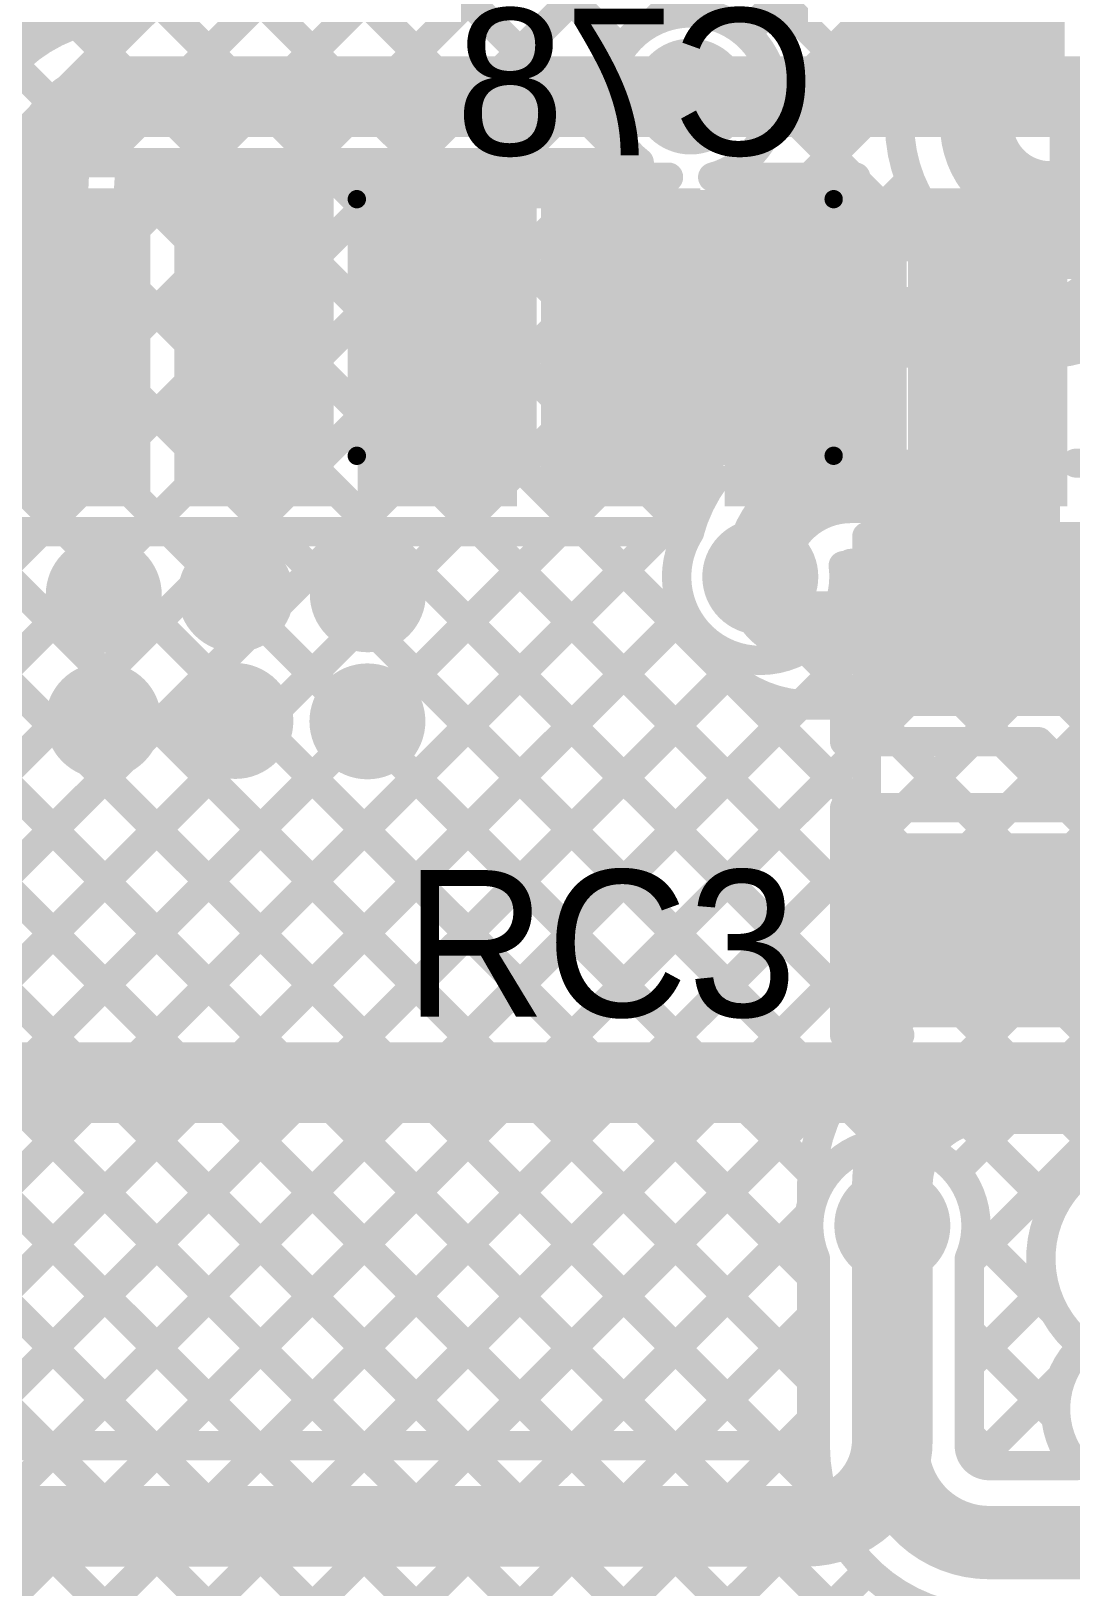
# Model space of a CAD drawing. Header units: millimetres. Extents: x 3.06 to 5.82, y 1.29 to 3.84.
# Drawn here: x 5.0852 to 5.3687, y 2.4805 to 2.9048 of the extents above; entities that cross this region are included whole.
import ezdxf

# ---------------------------------------------------------------- set-up
doc = ezdxf.new("R2010")
doc.units = ezdxf.units.MM
doc.header["$MEASUREMENT"] = 0
for name, color, linetype in [('BottomLayer', 5, 'Continuous'), ('BottomOverlay', 54, 'Continuous'), ('BottomPaste', 16, 'Continuous'), ('BottomSolder', 6, 'Continuous'), ('MultiLayer', 9, 'Continuous'), ('TopLayer', 1, 'Continuous'), ('TopOverlay', 2, 'Continuous'), ('TopPaste', 8, 'Continuous'), ('TopSolder', 216, 'Continuous'), ('ViaHoleLayer', 16, 'Continuous')]:
    doc.layers.add(name, color=color, linetype=linetype)

# ---------------------------------------------------------------- blocks, each defined once
blk = doc.blocks.new('SOT_23_B_62')
at = {"layer": 'BottomLayer'}
for points in [[(-0.05354, 0.02126), (-0.02126, 0.02126), (-0.05354, 0.05748), (-0.02126, 0.05748)], [(0.02126, 0.02126), (0.05354, 0.02126), (0.02126, 0.05748), (0.05354, 0.05748)], [(-0.01614, -0.05748), (0.01614, -0.05748), (-0.01614, -0.02126), (0.01614, -0.02126)]]:
    blk.add_solid(points, dxfattribs=at)
at = {"layer": 'BottomOverlay'}
for points, const_width in [([(-0.06439, 0.045, 1), (-0.07161, 0.045, 1)], 0.01), ([(-0.07411, 0.045, 1), (-0.06911, 0.045, 1)], 0.005), ([(-0.06689, 0.045, 1), (-0.06189, 0.045, 1)], 0.005), ([(-0.01497, 0.033, 1), (-0.01103, 0.033, 1)], 0.00394), ([(0.01103, 0.033, 1), (0.01497, 0.033, 1)], 0.00394), ([(-0.06497, 0.03, 1), (-0.06103, 0.03, 1)], 0.00394), ([(0.06103, 0.03, 1), (0.06497, 0.03, 1)], 0.00394), ([(-0.06497, -0.034, 1), (-0.06103, -0.034, 1)], 0.00394), ([(-0.06497, -0.034, 1), (-0.06103, -0.034, 1)], 0.00394), ([(-0.02597, -0.034, 1), (-0.02203, -0.034, 1)], 0.00394), ([(0.02203, -0.034, 1), (0.02597, -0.034, 1)], 0.00394), ([(0.06103, -0.034, 1), (0.06497, -0.034, 1)], 0.00394), ([(0.06103, -0.034, 1), (0.06497, -0.034, 1)], 0.00394)]:
    blk.add_lwpolyline(points, format="xyb", close=True, dxfattribs=dict(at, const_width=const_width))
at = {"layer": 'BottomOverlay', "const_width": 0.00787}
for points in [[(0.013, 0.033), (-0.013, 0.033)], [(-0.063, 0.03), (-0.063, -0.034)], [(0.063, 0.03), (0.063, -0.034)], [(-0.024, -0.034), (-0.063, -0.034)], [(0.063, -0.034), (0.024, -0.034)]]:
    blk.add_lwpolyline(points, dxfattribs=at)
at = {"layer": 'BottomPaste'}
for points in [[(-0.05354, 0.02126), (-0.02126, 0.02126), (-0.05354, 0.05748), (-0.02126, 0.05748)], [(0.02126, 0.02126), (0.05354, 0.02126), (0.02126, 0.05748), (0.05354, 0.05748)], [(-0.01614, -0.05748), (0.01614, -0.05748), (-0.01614, -0.02126), (0.01614, -0.02126)]]:
    blk.add_solid(points, dxfattribs=at)
at = {"layer": 'BottomSolder'}
for points in [[(-0.05754, 0.01726), (-0.01726, 0.01726), (-0.05754, 0.06148), (-0.01726, 0.06148)], [(0.01726, 0.01726), (0.05754, 0.01726), (0.01726, 0.06148), (0.05754, 0.06148)], [(-0.02014, -0.06148), (0.02014, -0.06148), (-0.02014, -0.01726), (0.02014, -0.01726)]]:
    blk.add_solid(points, dxfattribs=at)
blk = doc.blocks.new('ESP32_WROOM_32__16MB__63')
at = {"layer": 'TopLayer'}
for points in [[(-0.10197, -0.38406), (-0.10197, -0.30531), (-0.1374, -0.38406), (-0.1374, -0.30531)], [(-0.05197, -0.38406), (-0.05197, -0.30531), (-0.0874, -0.38406), (-0.0874, -0.30531)], [(-0.00197, -0.38406), (-0.00197, -0.30531), (-0.0374, -0.38406), (-0.0374, -0.30531)], [(0.04803, -0.38406), (0.04803, -0.30531), (0.0126, -0.38406), (0.0126, -0.30531)], [(0.09803, -0.38406), (0.09803, -0.30531), (0.0626, -0.38406), (0.0626, -0.30531)], [(0.14803, -0.38406), (0.14803, -0.30531), (0.1126, -0.38406), (0.1126, -0.30531)]]:
    blk.add_solid(points, dxfattribs=at)
at = {"layer": 'TopPaste'}
for points in [[(-0.10197, -0.38406), (-0.10197, -0.30531), (-0.1374, -0.38406), (-0.1374, -0.30531)], [(-0.05197, -0.38406), (-0.05197, -0.30531), (-0.0874, -0.38406), (-0.0874, -0.30531)], [(-0.00197, -0.38406), (-0.00197, -0.30531), (-0.0374, -0.38406), (-0.0374, -0.30531)], [(0.04803, -0.38406), (0.04803, -0.30531), (0.0126, -0.38406), (0.0126, -0.30531)], [(0.09803, -0.38406), (0.09803, -0.30531), (0.0626, -0.38406), (0.0626, -0.30531)], [(0.14803, -0.38406), (0.14803, -0.30531), (0.1126, -0.38406), (0.1126, -0.30531)]]:
    blk.add_solid(points, dxfattribs=at)
at = {"layer": 'TopSolder'}
for points in [[(-0.09797, -0.38806), (-0.09797, -0.30131), (-0.1414, -0.38806), (-0.1414, -0.30131)], [(-0.04797, -0.38806), (-0.04797, -0.30131), (-0.0914, -0.38806), (-0.0914, -0.30131)], [(0.00203, -0.38806), (0.00203, -0.30131), (-0.0414, -0.38806), (-0.0414, -0.30131)], [(0.05203, -0.38806), (0.05203, -0.30131), (0.0086, -0.38806), (0.0086, -0.30131)], [(0.10203, -0.38806), (0.10203, -0.30131), (0.0586, -0.38806), (0.0586, -0.30131)], [(0.15203, -0.38806), (0.15203, -0.30131), (0.1086, -0.38806), (0.1086, -0.30131)]]:
    blk.add_solid(points, dxfattribs=at)
blk = doc.blocks.new('RES_0805_64')
at = {"layer": 'TopLayer'}
for points in [[(-0.06, -0.025), (-0.02, -0.025), (-0.06, 0.025), (-0.02, 0.025)], [(0.02, -0.025), (0.06, -0.025), (0.02, 0.025), (0.06, 0.025)]]:
    blk.add_solid(points, dxfattribs=at)
at = {"layer": 'TopOverlay', "const_width": 0.00787}
for points in [[(-0.065, 0.03), (0.065, 0.03)], [(-0.065, 0.03), (-0.065, -0.03)], [(0.065, 0.03), (0.065, -0.03)], [(-0.065, -0.03), (0.065, -0.03)]]:
    blk.add_lwpolyline(points, dxfattribs=at)
at = {"layer": 'TopOverlay', "const_width": 0.00394}
for points in [[(-0.06697, 0.03, 1), (-0.06303, 0.03, 1)], [(-0.06697, 0.03, 1), (-0.06303, 0.03, 1)], [(0.06303, 0.03, 1), (0.06697, 0.03, 1)], [(0.06303, 0.03, 1), (0.06697, 0.03, 1)], [(-0.06697, -0.03, 1), (-0.06303, -0.03, 1)], [(-0.06697, -0.03, 1), (-0.06303, -0.03, 1)], [(0.06303, -0.03, 1), (0.06697, -0.03, 1)], [(0.06303, -0.03, 1), (0.06697, -0.03, 1)]]:
    blk.add_lwpolyline(points, format="xyb", close=True, dxfattribs=at)
at = {"layer": 'TopPaste'}
for points in [[(-0.06, -0.025), (-0.02, -0.025), (-0.06, 0.025), (-0.02, 0.025)], [(0.02, -0.025), (0.06, -0.025), (0.02, 0.025), (0.06, 0.025)]]:
    blk.add_solid(points, dxfattribs=at)
at = {"layer": 'TopSolder'}
for points in [[(-0.064, -0.029), (-0.016, -0.029), (-0.064, 0.029), (-0.016, 0.029)], [(0.016, -0.029), (0.064, -0.029), (0.016, 0.029), (0.064, 0.029)]]:
    blk.add_solid(points, dxfattribs=at)
blk = doc.blocks.new('RES_0805_B_67')
at = {"layer": 'BottomLayer'}
for points in [[(-0.06, -0.025), (-0.02, -0.025), (-0.06, 0.025), (-0.02, 0.025)], [(0.02, -0.025), (0.06, -0.025), (0.02, 0.025), (0.06, 0.025)]]:
    blk.add_solid(points, dxfattribs=at)
at = {"layer": 'BottomOverlay', "const_width": 0.00787}
for points in [[(-0.065, 0.03), (0.065, 0.03)], [(-0.065, -0.03), (-0.065, 0.03)], [(0.065, -0.03), (0.065, 0.03)], [(-0.065, -0.03), (0.065, -0.03)]]:
    blk.add_lwpolyline(points, dxfattribs=at)
at = {"layer": 'BottomOverlay', "const_width": 0.00394}
for points in [[(-0.06697, 0.03, 1), (-0.06303, 0.03, 1)], [(-0.06697, 0.03, 1), (-0.06303, 0.03, 1)], [(0.06303, 0.03, 1), (0.06697, 0.03, 1)], [(0.06303, 0.03, 1), (0.06697, 0.03, 1)], [(-0.06697, -0.03, 1), (-0.06303, -0.03, 1)], [(-0.06697, -0.03, 1), (-0.06303, -0.03, 1)], [(0.06303, -0.03, 1), (0.06697, -0.03, 1)], [(0.06303, -0.03, 1), (0.06697, -0.03, 1)]]:
    blk.add_lwpolyline(points, format="xyb", close=True, dxfattribs=at)
at = {"layer": 'BottomPaste'}
for points in [[(-0.06, -0.025), (-0.02, -0.025), (-0.06, 0.025), (-0.02, 0.025)], [(0.02, -0.025), (0.06, -0.025), (0.02, 0.025), (0.06, 0.025)]]:
    blk.add_solid(points, dxfattribs=at)
at = {"layer": 'BottomSolder'}
for points in [[(-0.064, -0.029), (-0.016, -0.029), (-0.064, 0.029), (-0.016, 0.029)], [(0.016, -0.029), (0.064, -0.029), (0.016, 0.029), (0.064, 0.029)]]:
    blk.add_solid(points, dxfattribs=at)
blk = doc.blocks.new('C__0805_B_107')
at = {"layer": 'BottomLayer'}
for points in [[(-0.06, -0.03), (-0.02, -0.03), (-0.06, 0.03), (-0.02, 0.03)], [(0.02, -0.03), (0.06, -0.03), (0.02, 0.03), (0.06, 0.03)]]:
    blk.add_solid(points, dxfattribs=at)
at = {"layer": 'BottomOverlay', "const_width": 0.005}
for points in [[(-0.065, 0.035), (-0.065, -0.035)], [(0.065, 0.035), (-0.065, 0.035)], [(0.065, 0.035), (0.065, -0.035)], [(0.065, -0.035), (-0.065, -0.035)]]:
    blk.add_lwpolyline(points, dxfattribs=at)
at = {"layer": 'BottomOverlay', "const_width": 0.0025}
for points in [[(-0.06625, 0.035, 1), (-0.06375, 0.035, 1)], [(-0.06625, 0.035, 1), (-0.06375, 0.035, 1)], [(0.06375, 0.035, 1), (0.06625, 0.035, 1)], [(0.06375, 0.035, 1), (0.06625, 0.035, 1)], [(-0.06625, -0.035, 1), (-0.06375, -0.035, 1)], [(-0.06625, -0.035, 1), (-0.06375, -0.035, 1)], [(0.06375, -0.035, 1), (0.06625, -0.035, 1)], [(0.06375, -0.035, 1), (0.06625, -0.035, 1)]]:
    blk.add_lwpolyline(points, format="xyb", close=True, dxfattribs=at)
at = {"layer": 'BottomPaste'}
for points in [[(-0.06, -0.03), (-0.02, -0.03), (-0.06, 0.03), (-0.02, 0.03)], [(0.02, -0.03), (0.06, -0.03), (0.02, 0.03), (0.06, 0.03)]]:
    blk.add_solid(points, dxfattribs=at)
at = {"layer": 'BottomSolder'}
for points in [[(-0.064, -0.034), (-0.016, -0.034), (-0.064, 0.034), (-0.016, 0.034)], [(0.016, -0.034), (0.064, -0.034), (0.016, 0.034), (0.064, 0.034)]]:
    blk.add_solid(points, dxfattribs=at)

msp = doc.modelspace()

# ---------------------------------------------------------------- linework, layer by layer
at = {"layer": 'BottomLayer'}
for points, const_width in [([(5.06537, 2.88748), (5.362, 3.18411)], 0.008), ([(5.064, 3.13844), (5.312, 2.89044)], 0.008), ([(5.312, 2.88244), (5.312, 2.95444)], 0.008), ([(5.064, 2.94045), (5.09759, 2.90686)], 0.008), ([(5.28003, 2.90416), (5.312, 2.93612)], 0.008), ([(5.343, 2.87935), (5.343, 2.91844)], 0.02), ([(5.28752, 2.88335), (5.312, 2.90784)], 0.008), ([(5.111, 2.887), (5.265, 2.887)], 0.022), ([(5.2878, 2.88635), (5.30916, 2.865)], 0.008), ([(5.29745, 2.865), (5.31489, 2.88244)], 0.008), ([(5.312, 2.88244), (5.322, 2.88244)], 0.008), ([(5.322, 2.87935), (5.322, 2.88244)], 0.008), ([(4.789, 2.49797), (5.15603, 2.865)], 0.008), ([(4.789, 2.46969), (5.18431, 2.865)], 0.008), ([(4.789, 2.41312), (5.24088, 2.865)], 0.008), ([(4.789, 2.4414), (5.2126, 2.865)], 0.008), ([(5.10866, 2.84591), (5.12774, 2.865)], 0.008), ([(5.11199, 2.865), (5.248, 2.865)], 0.008), ([(5.13945, 2.865), (5.45195, 2.5525)], 0.008), ([(5.16773, 2.865), (5.248, 2.78473)], 0.008), ([(5.19602, 2.865), (5.248, 2.81302)], 0.008), ([(5.2243, 2.865), (5.248, 2.8413)], 0.008), ([(5.248, 2.865), (5.25897, 2.865)], 0.008), ([(5.248, 2.865), (5.25897, 2.865)], 0.008), ([(5.248, 2.783), (5.248, 2.865)], 0.008), ([(5.27103, 2.865), (5.31, 2.865)], 0.008), ([(5.27777, 2.8681), (5.28087, 2.865)], 0.008), ([(5.31, 2.846), (5.31, 2.865)], 0.008), ([(5.36298, 2.85937), (5.383, 2.85937)], 0.02), ([(5.11197, 2.86419), (5.37839, 2.59778)], 0.008), ([(5.31, 2.84927), (5.32491, 2.86418)], 0.008), ([(5.31, 2.86416), (5.32816, 2.846)], 0.008), ([(4.789, 2.38484), (5.248, 2.84384)], 0.008), ([(5.31, 2.846), (5.33916, 2.846)], 0.008), ([(5.10678, 2.8411), (5.36389, 2.58399)], 0.008), ([(5.279, 2.824), (5.363, 2.824)], 0.022), ([(5.0956, 2.82399), (5.31788, 2.60171)], 0.008), ([(4.90254, 2.81907), (5.702, 2.01961)], 0.008), ([(4.789, 2.35655), (5.248, 2.81555)], 0.008), ([(5.07972, 2.81159), (5.30049, 2.59082)], 0.008), ([(4.94371, 2.80618), (5.702, 2.04789)], 0.008), ([(4.88955, 2.80378), (5.702, 1.99132)], 0.008), ([(4.97418, 2.804), (5.702, 2.07618)], 0.008), ([(5.00246, 2.804), (5.30093, 2.50553)], 0.008), ([(5.03074, 2.804), (5.299, 2.53574)], 0.008), ([(5.05845, 2.80458), (5.299, 2.56403)], 0.008), ([(5.31, 2.802), (5.31846, 2.802)], 0.008), ([(5.31, 2.80163), (5.31846, 2.80163)], 0.008), ([(4.87354, 2.7915), (5.702, 1.96304)], 0.008), ([(4.789, 2.32827), (5.248, 2.78727)], 0.008), ([(5.30863, 2.78063), (5.3456, 2.78063)], 0.02), ([(4.789, 2.29998), (5.2714, 2.78239)], 0.008), ([(4.85423, 2.78252), (5.702, 1.93475)], 0.008), ([(5.248, 2.783), (5.27185, 2.783)], 0.008), ([(5.24973, 2.783), (5.26463, 2.7681)], 0.008), ([(4.83062, 2.77785), (5.59647, 2.012)], 0.008), ([(4.81082, 2.76936), (5.56819, 2.012)], 0.008), ([(4.789, 2.15856), (5.39326, 2.76282)], 0.008), ([(5.30863, 2.75963), (5.31846, 2.75963)], 0.008), ([(5.31846, 2.75152), (5.31846, 2.75963)], 0.008), ([(4.789, 2.21513), (5.32539, 2.75152)], 0.008), ([(4.789, 2.18685), (5.35367, 2.75152)], 0.008), ([(5.30675, 2.75427), (5.37868, 2.68234)], 0.008), ([(5.31846, 2.75152), (5.37274, 2.75152)], 0.008), ([(5.33778, 2.75152), (5.4063, 2.683)], 0.008), ([(5.36607, 2.75152), (5.39855, 2.71904)], 0.008), ([(4.789, 2.2717), (5.26343, 2.74613)], 0.008), ([(4.789, 2.13028), (5.3984, 2.73968)], 0.008), ([(4.789, 2.24341), (5.27927, 2.73368)], 0.008), ([(5.29608, 2.73665), (5.36657, 2.66616)], 0.008), ([(4.789, 2.10199), (5.40011, 2.7131)], 0.008), ([(5.31689, 2.6016), (5.36812, 2.65282)], 0.008), ([(5.33737, 2.59379), (5.38345, 2.63987)], 0.008), ([(5.341, 2.56914), (5.41286, 2.641)], 0.008), ([(4.995, 2.618), (5.489, 2.618)], 0.022), ([(5.32, 2.51892), (5.32, 2.579)], 0.02), ([(4.789, 2.07371), (5.2974, 2.58211)], 0.008), ([(5.34271, 2.57688), (5.36423, 2.55537)], 0.008), ([(5.299, 2.51892), (5.299, 2.57009)], 0.008), ([(5.341, 2.51892), (5.341, 2.57009)], 0.008), ([(5.341, 2.54086), (5.36169, 2.56154)], 0.008), ([(4.79368, 2.0501), (5.299, 2.55542)], 0.008), ([(5.341, 2.55031), (5.36461, 2.5267)], 0.008), ([(5.34309, 2.51466), (5.3662, 2.53777)], 0.008), ([(4.80587, 2.03401), (5.299, 2.52714)], 0.008), ([(5.341, 2.52203), (5.34948, 2.51355)], 0.008), ([(5.34637, 2.51355), (5.37029, 2.51355)], 0.008), ([(4.82414, 2.024), (5.30213, 2.50199)], 0.008), ([(5.34637, 2.49255), (5.63283, 2.49255)], 0.02), ([(4.85043, 2.022), (5.31337, 2.48494)], 0.008)]:
    msp.add_lwpolyline(points, dxfattribs=dict(at, const_width=const_width))
for points, const_width in [([(5.068, 2.866, -0.414214), (5.111, 2.909)], 0.008), ([(5.25897, 2.909, -0.494904), (5.28781, 2.887)], 0.008), ([(5.09, 2.866, -0.414214), (5.111, 2.887)], 0.022), ([(5.28781, 2.887, -0.337879), (5.27103, 2.865)], 0.008), ([(5.36298, 2.85937, -0.414214), (5.343, 2.87935)], 0.02), ([(5.33916, 2.846, -0.242244), (5.322, 2.87935)], 0.008), ([(5.09, 2.866, -0.414214), (5.05, 2.826)], 0.022), ([(5.11199, 2.865, -0.409497), (5.05, 2.804)], 0.008), ([(5.383, 2.844, -0.414214), (5.363, 2.824)], 0.022), ([(5.284, 2.756, -0.414214), (5.30863, 2.78063)], 0.02), ([(5.26461, 2.76802, -0.091932), (5.27185, 2.783)], 0.008), ([(5.30681, 2.756, -1.3245), (5.26461, 2.76802)], 0.008), ([(5.30661, 2.75902, -0.033168), (5.30681, 2.756)], 0.008), ([(5.39791, 2.641, -1.5104), (5.39791, 2.683)], 0.008), ([(5.299, 2.57009, -1.223773), (5.34281, 2.579)], 0.008), ([(5.37195, 2.54617, -1.590548), (5.42151, 2.57)], 0.008), ([(5.34281, 2.579, -0.100628), (5.341, 2.57009)], 0.008), ([(5.37029, 2.51355, -0.404248), (5.37195, 2.54617)], 0.008), ([(5.34637, 2.49255, -0.414214), (5.32, 2.51892)], 0.02), ([(5.34637, 2.47155, -0.414214), (5.299, 2.51892)], 0.008), ([(5.34637, 2.51355, -0.414214), (5.341, 2.51892)], 0.008)]:
    msp.add_lwpolyline(points, format="xyb", dxfattribs=dict(at, const_width=const_width))
for points, const_width in [([(5.31, 2.90784, 1), (5.314, 2.90784, 1)], 0.004), ([(5.09559, 2.90686, 1), (5.09959, 2.90686, 1)], 0.004), ([(5.27803, 2.90416, 1), (5.28203, 2.90416, 1)], 0.004), ([(5.25909, 2.887, 1), (5.27091, 2.887, 1)], 0.01181), ([(5.1055, 2.887, 1), (5.1165, 2.887, 1)], 0.011), ([(5.1055, 2.887, 1), (5.1165, 2.887, 1)], 0.011), ([(5.2595, 2.887, 1), (5.2705, 2.887, 1)], 0.011), ([(5.31, 2.89044, 1), (5.314, 2.89044, 1)], 0.004), ([(5.2858, 2.88635, 1), (5.2898, 2.88635, 1)], 0.004), ([(5.28581, 2.887, 1), (5.28981, 2.887, 1)], 0.004), ([(5.28581, 2.887, 1), (5.28981, 2.887, 1)], 0.004), ([(5.28552, 2.88335, 1), (5.28952, 2.88335, 1)], 0.004), ([(5.31, 2.88244, 1), (5.314, 2.88244, 1)], 0.004), ([(5.31, 2.88244, 1), (5.314, 2.88244, 1)], 0.004), ([(5.31288, 2.88244, 1), (5.31689, 2.88244, 1)], 0.004), ([(5.32, 2.88244, 1), (5.324, 2.88244, 1)], 0.004), ([(5.32, 2.88244, 1), (5.324, 2.88244, 1)], 0.004), ([(5.338, 2.87935, 1), (5.348, 2.87935, 1)], 0.01), ([(5.338, 2.87935, 1), (5.348, 2.87935, 1)], 0.01), ([(5.32, 2.87935, 1), (5.324, 2.87935, 1)], 0.004), ([(5.32, 2.87935, 1), (5.324, 2.87935, 1)], 0.004), ([(5.0845, 2.866, 1), (5.0955, 2.866, 1)], 0.011), ([(5.0845, 2.866, 1), (5.0955, 2.866, 1)], 0.011), ([(5.10999, 2.865, 1), (5.11399, 2.865, 1)], 0.004), ([(5.10999, 2.865, 1), (5.11399, 2.865, 1)], 0.004), ([(5.12574, 2.865, 1), (5.12974, 2.865, 1)], 0.004), ([(5.13745, 2.865, 1), (5.14145, 2.865, 1)], 0.004), ([(5.15403, 2.865, 1), (5.15803, 2.865, 1)], 0.004), ([(5.16573, 2.865, 1), (5.16973, 2.865, 1)], 0.004), ([(5.18231, 2.865, 1), (5.18631, 2.865, 1)], 0.004), ([(5.19402, 2.865, 1), (5.19802, 2.865, 1)], 0.004), ([(5.2106, 2.865, 1), (5.2146, 2.865, 1)], 0.004), ([(5.2223, 2.865, 1), (5.2263, 2.865, 1)], 0.004), ([(5.23888, 2.865, 1), (5.24288, 2.865, 1)], 0.004), ([(5.246, 2.865, 1), (5.25, 2.865, 1)], 0.004), ([(5.246, 2.865, 1), (5.25, 2.865, 1)], 0.004), ([(5.246, 2.865, 1), (5.25, 2.865, 1)], 0.004), ([(5.246, 2.865, 1), (5.25, 2.865, 1)], 0.004), ([(5.25697, 2.865, 1), (5.26097, 2.865, 1)], 0.004), ([(5.25697, 2.865, 1), (5.26097, 2.865, 1)], 0.004), ([(5.26903, 2.865, 1), (5.27303, 2.865, 1)], 0.004), ([(5.26903, 2.865, 1), (5.27303, 2.865, 1)], 0.004), ([(5.27577, 2.8681, 1), (5.27977, 2.8681, 1)], 0.004), ([(5.27887, 2.865, 1), (5.28287, 2.865, 1)], 0.004), ([(5.29545, 2.865, 1), (5.29945, 2.865, 1)], 0.004), ([(5.30716, 2.865, 1), (5.31116, 2.865, 1)], 0.004), ([(5.308, 2.865, 1), (5.312, 2.865, 1)], 0.004), ([(5.308, 2.865, 1), (5.312, 2.865, 1)], 0.004), ([(5.35798, 2.85937, 1), (5.36798, 2.85937, 1)], 0.01), ([(5.35798, 2.85937, 1), (5.36798, 2.85937, 1)], 0.01), ([(5.10997, 2.86419, 1), (5.11397, 2.86419, 1)], 0.004), ([(5.308, 2.86416, 1), (5.312, 2.86416, 1)], 0.004), ([(5.32291, 2.86418, 1), (5.32691, 2.86418, 1)], 0.004), ([(5.308, 2.84927, 1), (5.312, 2.84927, 1)], 0.004), ([(5.10666, 2.84591, 1), (5.11066, 2.84591, 1)], 0.004), ([(5.246, 2.84384, 1), (5.25, 2.84384, 1)], 0.004), ([(5.308, 2.846, 1), (5.312, 2.846, 1)], 0.004), ([(5.308, 2.846, 1), (5.312, 2.846, 1)], 0.004), ([(5.32616, 2.846, 1), (5.33016, 2.846, 1)], 0.004), ([(5.33716, 2.846, 1), (5.34116, 2.846, 1)], 0.004), ([(5.33716, 2.846, 1), (5.34116, 2.846, 1)], 0.004), ([(5.10478, 2.8411, 1), (5.10878, 2.8411, 1)], 0.004), ([(5.246, 2.8413, 1), (5.25, 2.8413, 1)], 0.004), ([(5.2735, 2.824, 1), (5.2845, 2.824, 1)], 0.011), ([(5.3575, 2.824, 1), (5.3685, 2.824, 1)], 0.011), ([(5.3575, 2.824, 1), (5.3685, 2.824, 1)], 0.011), ([(5.0936, 2.82399, 1), (5.0976, 2.82399, 1)], 0.004), ([(5.246, 2.81555, 1), (5.25, 2.81555, 1)], 0.004), ([(5.246, 2.81302, 1), (5.25, 2.81302, 1)], 0.004), ([(5.308, 2.802, 1), (5.312, 2.802, 1)], 0.004), ([(5.308, 2.80163, 1), (5.312, 2.80163, 1)], 0.004), ([(5.31646, 2.802, 1), (5.32046, 2.802, 1)], 0.004), ([(5.31646, 2.80163, 1), (5.32046, 2.80163, 1)], 0.004), ([(5.246, 2.78727, 1), (5.25, 2.78727, 1)], 0.004), ([(5.246, 2.78473, 1), (5.25, 2.78473, 1)], 0.004), ([(5.30363, 2.78063, 1), (5.31363, 2.78063, 1)], 0.01), ([(5.30363, 2.78063, 1), (5.31363, 2.78063, 1)], 0.01), ([(5.3406, 2.78063, 1), (5.3506, 2.78063, 1)], 0.01), ([(5.246, 2.783, 1), (5.25, 2.783, 1)], 0.004), ([(5.246, 2.783, 1), (5.25, 2.783, 1)], 0.004), ([(5.24773, 2.783, 1), (5.25173, 2.783, 1)], 0.004), ([(5.2694, 2.78239, 1), (5.2734, 2.78239, 1)], 0.004), ([(5.26985, 2.783, 1), (5.27385, 2.783, 1)], 0.004), ([(5.26985, 2.783, 1), (5.27385, 2.783, 1)], 0.004), ([(5.26261, 2.76802, 1), (5.26661, 2.76802, 1)], 0.004), ([(5.26261, 2.76802, 1), (5.26661, 2.76802, 1)], 0.004), ([(5.26263, 2.7681, 1), (5.26663, 2.7681, 1)], 0.004), ([(5.27809, 2.756, 1), (5.28991, 2.756, 1)], 0.01181), ([(5.09909, 2.75111, 1), (5.11091, 2.75111, 1)], 0.01181), ([(5.13509, 2.75122, 1), (5.14691, 2.75122, 1)], 0.01181), ([(5.17109, 2.75122, 1), (5.18291, 2.75122, 1)], 0.01181), ([(5.279, 2.756, 1), (5.289, 2.756, 1)], 0.01), ([(5.30461, 2.75902, 1), (5.30861, 2.75902, 1)], 0.004), ([(5.30663, 2.75963, 1), (5.31063, 2.75963, 1)], 0.004), ([(5.31646, 2.75963, 1), (5.32046, 2.75963, 1)], 0.004), ([(5.31646, 2.75963, 1), (5.32046, 2.75963, 1)], 0.004), ([(5.30481, 2.756, 1), (5.30881, 2.756, 1)], 0.004), ([(5.30481, 2.756, 1), (5.30881, 2.756, 1)], 0.004), ([(5.30475, 2.75427, 1), (5.30875, 2.75427, 1)], 0.004), ([(5.31646, 2.75152, 1), (5.32046, 2.75152, 1)], 0.004), ([(5.31646, 2.75152, 1), (5.32046, 2.75152, 1)], 0.004), ([(5.32339, 2.75152, 1), (5.32739, 2.75152, 1)], 0.004), ([(5.33578, 2.75152, 1), (5.33978, 2.75152, 1)], 0.004), ([(5.35167, 2.75152, 1), (5.35567, 2.75152, 1)], 0.004), ([(5.36407, 2.75152, 1), (5.36807, 2.75152, 1)], 0.004), ([(5.26143, 2.74613, 1), (5.26543, 2.74613, 1)], 0.004), ([(5.27727, 2.73368, 1), (5.28127, 2.73368, 1)], 0.004), ([(5.29408, 2.73665, 1), (5.29808, 2.73665, 1)], 0.004), ([(5.09898, 2.71678, 1), (5.11079, 2.71678, 1)], 0.01181), ([(5.13498, 2.71667, 1), (5.14679, 2.71667, 1)], 0.01181), ([(5.17098, 2.71656, 1), (5.18279, 2.71656, 1)], 0.01181), ([(5.36457, 2.66616, 1), (5.36857, 2.66616, 1)], 0.004), ([(5.36612, 2.65282, 1), (5.37012, 2.65282, 1)], 0.004), ([(5.31588, 2.60171, 1), (5.31988, 2.60171, 1)], 0.004), ([(5.31489, 2.6016, 1), (5.31889, 2.6016, 1)], 0.004), ([(5.33537, 2.59379, 1), (5.33937, 2.59379, 1)], 0.004), ([(5.29849, 2.59082, 1), (5.30249, 2.59082, 1)], 0.004), ([(5.31409, 2.579, 1), (5.32591, 2.579, 1)], 0.01181), ([(5.315, 2.579, 1), (5.325, 2.579, 1)], 0.01), ([(5.2954, 2.58211, 1), (5.2994, 2.58211, 1)], 0.004), ([(5.36189, 2.58399, 1), (5.36589, 2.58399, 1)], 0.004), ([(5.34071, 2.57688, 1), (5.34471, 2.57688, 1)], 0.004), ([(5.34081, 2.579, 1), (5.34481, 2.579, 1)], 0.004), ([(5.34081, 2.579, 1), (5.34481, 2.579, 1)], 0.004), ([(5.297, 2.57009, 1), (5.301, 2.57009, 1)], 0.004), ([(5.297, 2.57009, 1), (5.301, 2.57009, 1)], 0.004), ([(5.339, 2.57009, 1), (5.343, 2.57009, 1)], 0.004), ([(5.339, 2.57009, 1), (5.343, 2.57009, 1)], 0.004), ([(5.339, 2.56914, 1), (5.343, 2.56914, 1)], 0.004), ([(5.297, 2.56403, 1), (5.301, 2.56403, 1)], 0.004), ([(5.35969, 2.56154, 1), (5.36369, 2.56154, 1)], 0.004), ([(5.297, 2.55542, 1), (5.301, 2.55542, 1)], 0.004), ([(5.36223, 2.55537, 1), (5.36623, 2.55537, 1)], 0.004), ([(5.339, 2.55031, 1), (5.343, 2.55031, 1)], 0.004), ([(5.36995, 2.54617, 1), (5.37395, 2.54617, 1)], 0.004), ([(5.36995, 2.54617, 1), (5.37395, 2.54617, 1)], 0.004), ([(5.339, 2.54086, 1), (5.343, 2.54086, 1)], 0.004), ([(5.297, 2.53574, 1), (5.301, 2.53574, 1)], 0.004), ([(5.3642, 2.53777, 1), (5.3682, 2.53777, 1)], 0.004), ([(5.297, 2.52714, 1), (5.301, 2.52714, 1)], 0.004), ([(5.36261, 2.5267, 1), (5.36661, 2.5267, 1)], 0.004), ([(5.315, 2.51892, 1), (5.325, 2.51892, 1)], 0.01), ([(5.315, 2.51892, 1), (5.325, 2.51892, 1)], 0.01), ([(5.339, 2.52203, 1), (5.343, 2.52203, 1)], 0.004), ([(5.297, 2.51892, 1), (5.301, 2.51892, 1)], 0.004), ([(5.297, 2.51892, 1), (5.301, 2.51892, 1)], 0.004), ([(5.339, 2.51892, 1), (5.343, 2.51892, 1)], 0.004), ([(5.339, 2.51892, 1), (5.343, 2.51892, 1)], 0.004), ([(5.34109, 2.51466, 1), (5.34509, 2.51466, 1)], 0.004), ([(5.34437, 2.51355, 1), (5.34837, 2.51355, 1)], 0.004), ([(5.34437, 2.51355, 1), (5.34837, 2.51355, 1)], 0.004), ([(5.34748, 2.51355, 1), (5.35148, 2.51355, 1)], 0.004), ([(5.36829, 2.51355, 1), (5.37229, 2.51355, 1)], 0.004), ([(5.36829, 2.51355, 1), (5.37229, 2.51355, 1)], 0.004), ([(5.29893, 2.50553, 1), (5.30293, 2.50553, 1)], 0.004), ([(5.30013, 2.50199, 1), (5.30413, 2.50199, 1)], 0.004), ([(5.34137, 2.49255, 1), (5.35137, 2.49255, 1)], 0.01), ([(5.34137, 2.49255, 1), (5.35137, 2.49255, 1)], 0.01), ([(5.31137, 2.48494, 1), (5.31537, 2.48494, 1)], 0.004)]:
    msp.add_lwpolyline(points, format="xyb", close=True, dxfattribs=dict(at, const_width=const_width))
at = {"layer": 'BottomSolder', "const_width": 0.01581}
for points in [[(5.25709, 2.887, 1), (5.27291, 2.887, 1)], [(5.27609, 2.756, 1), (5.29191, 2.756, 1)], [(5.09709, 2.75111, 1), (5.11291, 2.75111, 1)], [(5.13309, 2.75122, 1), (5.14891, 2.75122, 1)], [(5.16909, 2.75122, 1), (5.18491, 2.75122, 1)], [(5.09698, 2.71678, 1), (5.11279, 2.71678, 1)], [(5.13298, 2.71667, 1), (5.14879, 2.71667, 1)], [(5.16898, 2.71656, 1), (5.18479, 2.71656, 1)], [(5.31209, 2.579, 1), (5.32791, 2.579, 1)]]:
    msp.add_lwpolyline(points, format="xyb", close=True, dxfattribs=at)
at = {"layer": 'MultiLayer', "const_width": 0.01181}
for points in [[(5.25909, 2.887, 1), (5.27091, 2.887, 1)], [(5.27809, 2.756, 1), (5.28991, 2.756, 1)], [(5.09909, 2.75111, 1), (5.11091, 2.75111, 1)], [(5.13509, 2.75122, 1), (5.14691, 2.75122, 1)], [(5.17109, 2.75122, 1), (5.18291, 2.75122, 1)], [(5.09898, 2.71678, 1), (5.11079, 2.71678, 1)], [(5.13498, 2.71667, 1), (5.14679, 2.71667, 1)], [(5.17098, 2.71656, 1), (5.18279, 2.71656, 1)], [(5.31409, 2.579, 1), (5.32591, 2.579, 1)]]:
    msp.add_lwpolyline(points, format="xyb", close=True, dxfattribs=at)
at = {"layer": 'TopLayer'}
for points, const_width in [([(5.06537, 2.88748), (5.49992, 3.32203)], 0.008), ([(5.07517, 2.869), (5.49992, 3.29375)], 0.008), ([(5.10346, 2.869), (5.49992, 3.26546)], 0.008), ([(5.13174, 2.869), (5.49992, 3.23718)], 0.008), ([(5.16003, 2.869), (5.52031, 3.22928)], 0.008), ([(4.95687, 3.189), (5.2461, 2.89977)], 0.008), ([(4.93137, 3.18622), (5.24859, 2.869)], 0.008), ([(5.18831, 2.869), (5.49992, 3.18061)], 0.008), ([(4.93137, 3.15793), (5.2203, 2.869)], 0.008), ([(5.25519, 2.90759), (5.49992, 3.15233)], 0.008), ([(4.93137, 3.12965), (5.19202, 2.869)], 0.008), ([(4.93137, 3.10136), (5.16373, 2.869)], 0.008), ([(4.95962, 3.04483), (5.13545, 2.869)], 0.008), ([(4.96048, 3.01569), (5.10717, 2.869)], 0.008), ([(5.2166, 2.869), (5.24441, 2.89681)], 0.008), ([(5.265, 2.887), (5.429, 2.887)], 0.022), ([(5.07468, 2.869), (5.11724, 2.869)], 0.008), ([(5.11724, 2.869), (5.12468, 2.869)], 0.008), ([(5.11724, 2.869), (5.12468, 2.869)], 0.008), ([(5.12468, 2.869), (5.16724, 2.869)], 0.008), ([(5.16724, 2.869), (5.17468, 2.869)], 0.008), ([(5.16724, 2.869), (5.17468, 2.869)], 0.008), ([(5.17468, 2.869), (5.21724, 2.869)], 0.008), ([(5.21724, 2.869), (5.22468, 2.869)], 0.008), ([(5.21724, 2.869), (5.22468, 2.869)], 0.008), ([(5.22468, 2.869), (5.25099, 2.869)], 0.008), ([(5.24488, 2.869), (5.24784, 2.87197)], 0.008), ([(4.96966, 2.80852), (5.25918, 2.519)], 0.008), ([(4.86104, 2.804), (5.14604, 2.519)], 0.008), ([(4.88932, 2.804), (5.17432, 2.519)], 0.008), ([(4.91761, 2.804), (5.20261, 2.519)], 0.008), ([(4.94589, 2.804), (5.23089, 2.519)], 0.008), ([(4.8522, 2.78455), (5.11775, 2.519)], 0.008), ([(4.83831, 2.519), (5.08757, 2.76826)], 0.008), ([(4.8401, 2.76837), (5.08947, 2.519)], 0.008), ([(4.8666, 2.519), (5.11585, 2.76826)], 0.008), ([(4.89488, 2.519), (5.14414, 2.76826)], 0.008), ([(4.92316, 2.519), (5.17242, 2.76826)], 0.008), ([(4.95145, 2.519), (5.20071, 2.76826)], 0.008), ([(4.97973, 2.519), (5.22899, 2.76826)], 0.008), ([(5.00802, 2.519), (5.25728, 2.76826)], 0.008), ([(5.0382, 2.76826), (5.28746, 2.519)], 0.008), ([(5.06648, 2.76826), (5.298, 2.53674)], 0.008), ([(5.07468, 2.76826), (5.11724, 2.76826)], 0.008), ([(5.09477, 2.76826), (5.298, 2.56503)], 0.008), ([(5.11724, 2.76826), (5.12468, 2.76826)], 0.008), ([(5.11724, 2.76826), (5.12468, 2.76826)], 0.008), ([(5.12305, 2.76826), (5.29811, 2.5932)], 0.008), ([(5.12468, 2.76826), (5.16724, 2.76826)], 0.008), ([(5.15134, 2.76826), (5.30497, 2.61463)], 0.008), ([(5.16724, 2.76826), (5.17468, 2.76826)], 0.008), ([(5.16724, 2.76826), (5.17468, 2.76826)], 0.008), ([(5.17468, 2.76826), (5.21724, 2.76826)], 0.008), ([(5.17962, 2.76826), (5.307, 2.64088)], 0.008), ([(5.20791, 2.76826), (5.307, 2.66917)], 0.008), ([(5.21724, 2.76826), (5.22468, 2.76826)], 0.008), ([(5.21724, 2.76826), (5.22468, 2.76826)], 0.008), ([(5.22468, 2.76826), (5.26476, 2.76826)], 0.008), ([(5.23619, 2.76826), (5.31145, 2.693)], 0.008), ([(5.0363, 2.519), (5.26343, 2.74613)], 0.008), ([(5.298, 2.742), (5.343, 2.742)], 0.02), ([(5.343, 2.742), (5.36, 2.742)], 0.022), ([(5.36, 2.742), (5.491, 2.611)], 0.022), ([(5.06459, 2.519), (5.27511, 2.72952)], 0.008), ([(5.09287, 2.519), (5.295, 2.72113)], 0.008), ([(5.298, 2.721), (5.307, 2.721)], 0.008), ([(5.307, 2.711), (5.307, 2.721)], 0.008), ([(5.12115, 2.519), (5.31315, 2.711)], 0.008), ([(5.307, 2.711), (5.35989, 2.711)], 0.008), ([(5.32173, 2.711), (5.33973, 2.693)], 0.008), ([(5.32344, 2.693), (5.34144, 2.711)], 0.008), ([(5.35002, 2.711), (5.36802, 2.693)], 0.008), ([(5.35989, 2.711), (5.37789, 2.693)], 0.008), ([(5.35172, 2.693), (5.3648, 2.70608)], 0.008), ([(5.307, 2.693), (5.37789, 2.693)], 0.008), ([(5.307, 2.631), (5.307, 2.693)], 0.008), ([(5.14944, 2.519), (5.307, 2.67656)], 0.008), ([(5.343, 2.662), (5.389, 2.662)], 0.02), ([(5.17772, 2.519), (5.307, 2.64828)], 0.008), ([(5.20601, 2.519), (5.31801, 2.631)], 0.008), ([(5.307, 2.631), (5.32202, 2.631)], 0.008), ([(5.345, 2.615), (5.421, 2.615)], 0.022), ([(5.32, 2.579), (5.32, 2.59)], 0.022), ([(5.298, 2.58503), (5.298, 2.59)], 0.008), ([(5.32, 2.52049), (5.32, 2.579)], 0.022), ([(5.23429, 2.519), (5.2974, 2.58211)], 0.008), ([(5.298, 2.52049), (5.298, 2.57297)], 0.008), ([(5.26258, 2.519), (5.298, 2.55442)], 0.008), ([(5.29086, 2.519), (5.298, 2.52614)], 0.008), ([(4.45325, 2.519), (5.29651, 2.519)], 0.008), ([(4.45325, 2.497), (5.29651, 2.497)], 0.022)]:
    msp.add_lwpolyline(points, dxfattribs=dict(at, const_width=const_width))
for points, const_width in [([(5.25099, 2.869, -0.82013), (5.27103, 2.909)], 0.008), ([(5.26583, 2.7422, -0.313975), (5.26476, 2.76826)], 0.008), ([(5.298, 2.742, -0.414214), (5.284, 2.756)], 0.02), ([(5.298, 2.721, -0.299948), (5.26583, 2.7422)], 0.008), ([(5.35, 2.655, -0.414214), (5.343, 2.662)], 0.02), ([(5.298, 2.59, -0.271374), (5.32202, 2.631)], 0.008), ([(5.32, 2.59, -0.414214), (5.345, 2.615)], 0.022), ([(5.298, 2.57297, -0.13453), (5.298, 2.58503)], 0.008), ([(5.32, 2.52049, -0.414214), (5.29651, 2.497)], 0.022)]:
    msp.add_lwpolyline(points, format="xyb", dxfattribs=dict(at, const_width=const_width))
for points, const_width in [([(5.25319, 2.90759, 1), (5.25719, 2.90759, 1)], 0.004), ([(5.2441, 2.89977, 1), (5.2481, 2.89977, 1)], 0.004), ([(5.24241, 2.89681, 1), (5.24641, 2.89681, 1)], 0.004), ([(5.25909, 2.887, 1), (5.27091, 2.887, 1)], 0.01181), ([(5.2595, 2.887, 1), (5.2705, 2.887, 1)], 0.011), ([(5.10146, 2.869, 1), (5.10546, 2.869, 1)], 0.004), ([(5.10517, 2.869, 1), (5.10917, 2.869, 1)], 0.004), ([(5.11524, 2.869, 1), (5.11924, 2.869, 1)], 0.004), ([(5.11524, 2.869, 1), (5.11924, 2.869, 1)], 0.004), ([(5.11524, 2.869, 1), (5.11924, 2.869, 1)], 0.004), ([(5.12268, 2.869, 1), (5.12668, 2.869, 1)], 0.004), ([(5.12268, 2.869, 1), (5.12668, 2.869, 1)], 0.004), ([(5.12268, 2.869, 1), (5.12668, 2.869, 1)], 0.004), ([(5.12974, 2.869, 1), (5.13374, 2.869, 1)], 0.004), ([(5.13345, 2.869, 1), (5.13745, 2.869, 1)], 0.004), ([(5.15803, 2.869, 1), (5.16203, 2.869, 1)], 0.004), ([(5.16173, 2.869, 1), (5.16573, 2.869, 1)], 0.004), ([(5.16524, 2.869, 1), (5.16924, 2.869, 1)], 0.004), ([(5.16524, 2.869, 1), (5.16924, 2.869, 1)], 0.004), ([(5.16524, 2.869, 1), (5.16924, 2.869, 1)], 0.004), ([(5.17268, 2.869, 1), (5.17668, 2.869, 1)], 0.004), ([(5.17268, 2.869, 1), (5.17668, 2.869, 1)], 0.004), ([(5.17268, 2.869, 1), (5.17668, 2.869, 1)], 0.004), ([(5.18631, 2.869, 1), (5.19031, 2.869, 1)], 0.004), ([(5.19002, 2.869, 1), (5.19402, 2.869, 1)], 0.004), ([(5.2146, 2.869, 1), (5.2186, 2.869, 1)], 0.004), ([(5.21524, 2.869, 1), (5.21924, 2.869, 1)], 0.004), ([(5.21524, 2.869, 1), (5.21924, 2.869, 1)], 0.004), ([(5.21524, 2.869, 1), (5.21924, 2.869, 1)], 0.004), ([(5.2183, 2.869, 1), (5.2223, 2.869, 1)], 0.004), ([(5.22268, 2.869, 1), (5.22668, 2.869, 1)], 0.004), ([(5.22268, 2.869, 1), (5.22668, 2.869, 1)], 0.004), ([(5.22268, 2.869, 1), (5.22668, 2.869, 1)], 0.004), ([(5.24288, 2.869, 1), (5.24688, 2.869, 1)], 0.004), ([(5.24584, 2.87197, 1), (5.24984, 2.87197, 1)], 0.004), ([(5.24659, 2.869, 1), (5.25059, 2.869, 1)], 0.004), ([(5.24899, 2.869, 1), (5.25299, 2.869, 1)], 0.004), ([(5.24899, 2.869, 1), (5.25299, 2.869, 1)], 0.004), ([(5.08557, 2.76826, 1), (5.08957, 2.76826, 1)], 0.004), ([(5.09277, 2.76826, 1), (5.09677, 2.76826, 1)], 0.004), ([(5.11385, 2.76826, 1), (5.11785, 2.76826, 1)], 0.004), ([(5.11524, 2.76826, 1), (5.11924, 2.76826, 1)], 0.004), ([(5.11524, 2.76826, 1), (5.11924, 2.76826, 1)], 0.004), ([(5.11524, 2.76826, 1), (5.11924, 2.76826, 1)], 0.004), ([(5.12105, 2.76826, 1), (5.12505, 2.76826, 1)], 0.004), ([(5.12268, 2.76826, 1), (5.12668, 2.76826, 1)], 0.004), ([(5.12268, 2.76826, 1), (5.12668, 2.76826, 1)], 0.004), ([(5.12268, 2.76826, 1), (5.12668, 2.76826, 1)], 0.004), ([(5.14214, 2.76826, 1), (5.14614, 2.76826, 1)], 0.004), ([(5.14934, 2.76826, 1), (5.15334, 2.76826, 1)], 0.004), ([(5.16524, 2.76826, 1), (5.16924, 2.76826, 1)], 0.004), ([(5.16524, 2.76826, 1), (5.16924, 2.76826, 1)], 0.004), ([(5.16524, 2.76826, 1), (5.16924, 2.76826, 1)], 0.004), ([(5.17042, 2.76826, 1), (5.17442, 2.76826, 1)], 0.004), ([(5.17268, 2.76826, 1), (5.17668, 2.76826, 1)], 0.004), ([(5.17268, 2.76826, 1), (5.17668, 2.76826, 1)], 0.004), ([(5.17268, 2.76826, 1), (5.17668, 2.76826, 1)], 0.004), ([(5.17762, 2.76826, 1), (5.18162, 2.76826, 1)], 0.004), ([(5.19871, 2.76826, 1), (5.20271, 2.76826, 1)], 0.004), ([(5.20591, 2.76826, 1), (5.20991, 2.76826, 1)], 0.004), ([(5.21524, 2.76826, 1), (5.21924, 2.76826, 1)], 0.004), ([(5.21524, 2.76826, 1), (5.21924, 2.76826, 1)], 0.004), ([(5.21524, 2.76826, 1), (5.21924, 2.76826, 1)], 0.004), ([(5.22268, 2.76826, 1), (5.22668, 2.76826, 1)], 0.004), ([(5.22268, 2.76826, 1), (5.22668, 2.76826, 1)], 0.004), ([(5.22268, 2.76826, 1), (5.22668, 2.76826, 1)], 0.004), ([(5.22699, 2.76826, 1), (5.23099, 2.76826, 1)], 0.004), ([(5.23419, 2.76826, 1), (5.23819, 2.76826, 1)], 0.004), ([(5.25528, 2.76826, 1), (5.25928, 2.76826, 1)], 0.004), ([(5.26276, 2.76826, 1), (5.26676, 2.76826, 1)], 0.004), ([(5.26276, 2.76826, 1), (5.26676, 2.76826, 1)], 0.004), ([(5.27809, 2.756, 1), (5.28991, 2.756, 1)], 0.01181), ([(5.09909, 2.75111, 1), (5.11091, 2.75111, 1)], 0.01181), ([(5.13509, 2.75122, 1), (5.14691, 2.75122, 1)], 0.01181), ([(5.17109, 2.75122, 1), (5.18291, 2.75122, 1)], 0.01181), ([(5.279, 2.756, 1), (5.289, 2.756, 1)], 0.01), ([(5.26143, 2.74613, 1), (5.26543, 2.74613, 1)], 0.004), ([(5.293, 2.742, 1), (5.303, 2.742, 1)], 0.01), ([(5.293, 2.742, 1), (5.303, 2.742, 1)], 0.01), ([(5.3375, 2.742, 1), (5.3485, 2.742, 1)], 0.011), ([(5.338, 2.742, 1), (5.348, 2.742, 1)], 0.01), ([(5.3545, 2.742, 1), (5.3655, 2.742, 1)], 0.011), ([(5.3545, 2.742, 1), (5.3655, 2.742, 1)], 0.011), ([(5.26383, 2.7422, 1), (5.26783, 2.7422, 1)], 0.004), ([(5.26383, 2.7422, 1), (5.26783, 2.7422, 1)], 0.004), ([(5.27311, 2.72952, 1), (5.27711, 2.72952, 1)], 0.004), ([(5.09898, 2.71678, 1), (5.11079, 2.71678, 1)], 0.01181), ([(5.13498, 2.71667, 1), (5.14679, 2.71667, 1)], 0.01181), ([(5.17098, 2.71656, 1), (5.18279, 2.71656, 1)], 0.01181), ([(5.293, 2.72113, 1), (5.297, 2.72113, 1)], 0.004), ([(5.296, 2.721, 1), (5.3, 2.721, 1)], 0.004), ([(5.296, 2.721, 1), (5.3, 2.721, 1)], 0.004), ([(5.305, 2.721, 1), (5.309, 2.721, 1)], 0.004), ([(5.305, 2.721, 1), (5.309, 2.721, 1)], 0.004), ([(5.305, 2.711, 1), (5.309, 2.711, 1)], 0.004), ([(5.305, 2.711, 1), (5.309, 2.711, 1)], 0.004), ([(5.31115, 2.711, 1), (5.31515, 2.711, 1)], 0.004), ([(5.31973, 2.711, 1), (5.32373, 2.711, 1)], 0.004), ([(5.33944, 2.711, 1), (5.34344, 2.711, 1)], 0.004), ([(5.34802, 2.711, 1), (5.35202, 2.711, 1)], 0.004), ([(5.35789, 2.711, 1), (5.36189, 2.711, 1)], 0.004), ([(5.35789, 2.711, 1), (5.36189, 2.711, 1)], 0.004), ([(5.3628, 2.70608, 1), (5.3668, 2.70608, 1)], 0.004), ([(5.305, 2.693, 1), (5.309, 2.693, 1)], 0.004), ([(5.305, 2.693, 1), (5.309, 2.693, 1)], 0.004), ([(5.30945, 2.693, 1), (5.31345, 2.693, 1)], 0.004), ([(5.32144, 2.693, 1), (5.32544, 2.693, 1)], 0.004), ([(5.33773, 2.693, 1), (5.34173, 2.693, 1)], 0.004), ([(5.34972, 2.693, 1), (5.35372, 2.693, 1)], 0.004), ([(5.36602, 2.693, 1), (5.37002, 2.693, 1)], 0.004), ([(5.305, 2.67656, 1), (5.309, 2.67656, 1)], 0.004), ([(5.305, 2.66917, 1), (5.309, 2.66917, 1)], 0.004), ([(5.338, 2.662, 1), (5.348, 2.662, 1)], 0.01), ([(5.338, 2.662, 1), (5.348, 2.662, 1)], 0.01), ([(5.345, 2.655, 1), (5.355, 2.655, 1)], 0.01), ([(5.305, 2.64828, 1), (5.309, 2.64828, 1)], 0.004), ([(5.305, 2.64088, 1), (5.309, 2.64088, 1)], 0.004), ([(5.305, 2.631, 1), (5.309, 2.631, 1)], 0.004), ([(5.305, 2.631, 1), (5.309, 2.631, 1)], 0.004), ([(5.31601, 2.631, 1), (5.32001, 2.631, 1)], 0.004), ([(5.32002, 2.631, 1), (5.32402, 2.631, 1)], 0.004), ([(5.32002, 2.631, 1), (5.32402, 2.631, 1)], 0.004), ([(5.3395, 2.615, 1), (5.3505, 2.615, 1)], 0.011), ([(5.3395, 2.615, 1), (5.3505, 2.615, 1)], 0.011), ([(5.30297, 2.61463, 1), (5.30697, 2.61463, 1)], 0.004), ([(5.29611, 2.5932, 1), (5.30011, 2.5932, 1)], 0.004), ([(5.3145, 2.59, 1), (5.3255, 2.59, 1)], 0.011), ([(5.3145, 2.59, 1), (5.3255, 2.59, 1)], 0.011), ([(5.296, 2.59, 1), (5.3, 2.59, 1)], 0.004), ([(5.296, 2.59, 1), (5.3, 2.59, 1)], 0.004), ([(5.296, 2.58503, 1), (5.3, 2.58503, 1)], 0.004), ([(5.296, 2.58503, 1), (5.3, 2.58503, 1)], 0.004), ([(5.31409, 2.579, 1), (5.32591, 2.579, 1)], 0.01181), ([(5.3145, 2.579, 1), (5.3255, 2.579, 1)], 0.011), ([(5.3145, 2.579, 1), (5.3255, 2.579, 1)], 0.011), ([(5.2954, 2.58211, 1), (5.2994, 2.58211, 1)], 0.004), ([(5.296, 2.57297, 1), (5.3, 2.57297, 1)], 0.004), ([(5.296, 2.57297, 1), (5.3, 2.57297, 1)], 0.004), ([(5.296, 2.56503, 1), (5.3, 2.56503, 1)], 0.004), ([(5.296, 2.55442, 1), (5.3, 2.55442, 1)], 0.004), ([(5.296, 2.53674, 1), (5.3, 2.53674, 1)], 0.004), ([(5.296, 2.52614, 1), (5.3, 2.52614, 1)], 0.004), ([(5.3145, 2.52049, 1), (5.3255, 2.52049, 1)], 0.011), ([(5.3145, 2.52049, 1), (5.3255, 2.52049, 1)], 0.011), ([(5.08747, 2.519, 1), (5.09147, 2.519, 1)], 0.004), ([(5.09087, 2.519, 1), (5.09487, 2.519, 1)], 0.004), ([(5.11575, 2.519, 1), (5.11975, 2.519, 1)], 0.004), ([(5.11915, 2.519, 1), (5.12315, 2.519, 1)], 0.004), ([(5.14404, 2.519, 1), (5.14804, 2.519, 1)], 0.004), ([(5.14744, 2.519, 1), (5.15144, 2.519, 1)], 0.004), ([(5.17232, 2.519, 1), (5.17632, 2.519, 1)], 0.004), ([(5.17572, 2.519, 1), (5.17972, 2.519, 1)], 0.004), ([(5.20061, 2.519, 1), (5.20461, 2.519, 1)], 0.004), ([(5.20401, 2.519, 1), (5.20801, 2.519, 1)], 0.004), ([(5.22889, 2.519, 1), (5.23289, 2.519, 1)], 0.004), ([(5.23229, 2.519, 1), (5.23629, 2.519, 1)], 0.004), ([(5.25718, 2.519, 1), (5.26118, 2.519, 1)], 0.004), ([(5.26058, 2.519, 1), (5.26458, 2.519, 1)], 0.004), ([(5.28546, 2.519, 1), (5.28946, 2.519, 1)], 0.004), ([(5.28886, 2.519, 1), (5.29286, 2.519, 1)], 0.004), ([(5.29451, 2.519, 1), (5.29851, 2.519, 1)], 0.004), ([(5.296, 2.52049, 1), (5.3, 2.52049, 1)], 0.004), ([(5.29101, 2.497, 1), (5.30201, 2.497, 1)], 0.011), ([(5.29101, 2.497, 1), (5.30201, 2.497, 1)], 0.011)]:
    msp.add_lwpolyline(points, format="xyb", close=True, dxfattribs=dict(at, const_width=const_width))
at = {"layer": 'TopSolder', "const_width": 0.01581}
for points in [[(5.25709, 2.887, 1), (5.27291, 2.887, 1)], [(5.27609, 2.756, 1), (5.29191, 2.756, 1)], [(5.09709, 2.75111, 1), (5.11291, 2.75111, 1)], [(5.13309, 2.75122, 1), (5.14891, 2.75122, 1)], [(5.16909, 2.75122, 1), (5.18491, 2.75122, 1)], [(5.09698, 2.71678, 1), (5.11279, 2.71678, 1)], [(5.13298, 2.71667, 1), (5.14879, 2.71667, 1)], [(5.16898, 2.71656, 1), (5.18479, 2.71656, 1)], [(5.31209, 2.579, 1), (5.32791, 2.579, 1)]]:
    msp.add_lwpolyline(points, format="xyb", close=True, dxfattribs=at)
at = {"layer": 'ViaHoleLayer', "const_width": 0.00787}
for points in [[(5.26106, 2.887, 1), (5.26894, 2.887, 1)], [(5.28006, 2.756, 1), (5.28794, 2.756, 1)], [(5.10106, 2.75111, 1), (5.10894, 2.75111, 1)], [(5.13706, 2.75122, 1), (5.14494, 2.75122, 1)], [(5.17306, 2.75122, 1), (5.18094, 2.75122, 1)], [(5.10095, 2.71678, 1), (5.10883, 2.71678, 1)], [(5.13695, 2.71667, 1), (5.14483, 2.71667, 1)], [(5.17295, 2.71656, 1), (5.18083, 2.71656, 1)], [(5.31606, 2.579, 1), (5.32394, 2.579, 1)]]:
    msp.add_lwpolyline(points, format="xyb", close=True, dxfattribs=at)

# ---------------------------------------------------------------- block references
for name, p, rotation in [('ESP32_WROOM_32__16MB__63', (5.21565, 3.16331), 360), ('RES_0805_B_67', (5.383, 2.91844), 360), ('SOT_23_B_62', (5.383, 2.82), 180), ('C__0805_B_107', (5.239, 2.824), 180), ('RES_0805_64', (5.343, 2.702), 90)]:
    msp.add_blockref(name, p, dxfattribs=dict(rotation=rotation))

# ---------------------------------------------------------------- texts
at = {"layer": 'BottomOverlay', "text_generation_flag": 2}
msp.add_text('C78', height=0.04, dxfattribs=at).set_placement((5.299, 2.871))
at = {"layer": 'TopOverlay'}
msp.add_text('RC3', height=0.04, dxfattribs=at).set_placement((5.187, 2.636))

doc.saveas('drawing.dxf')
